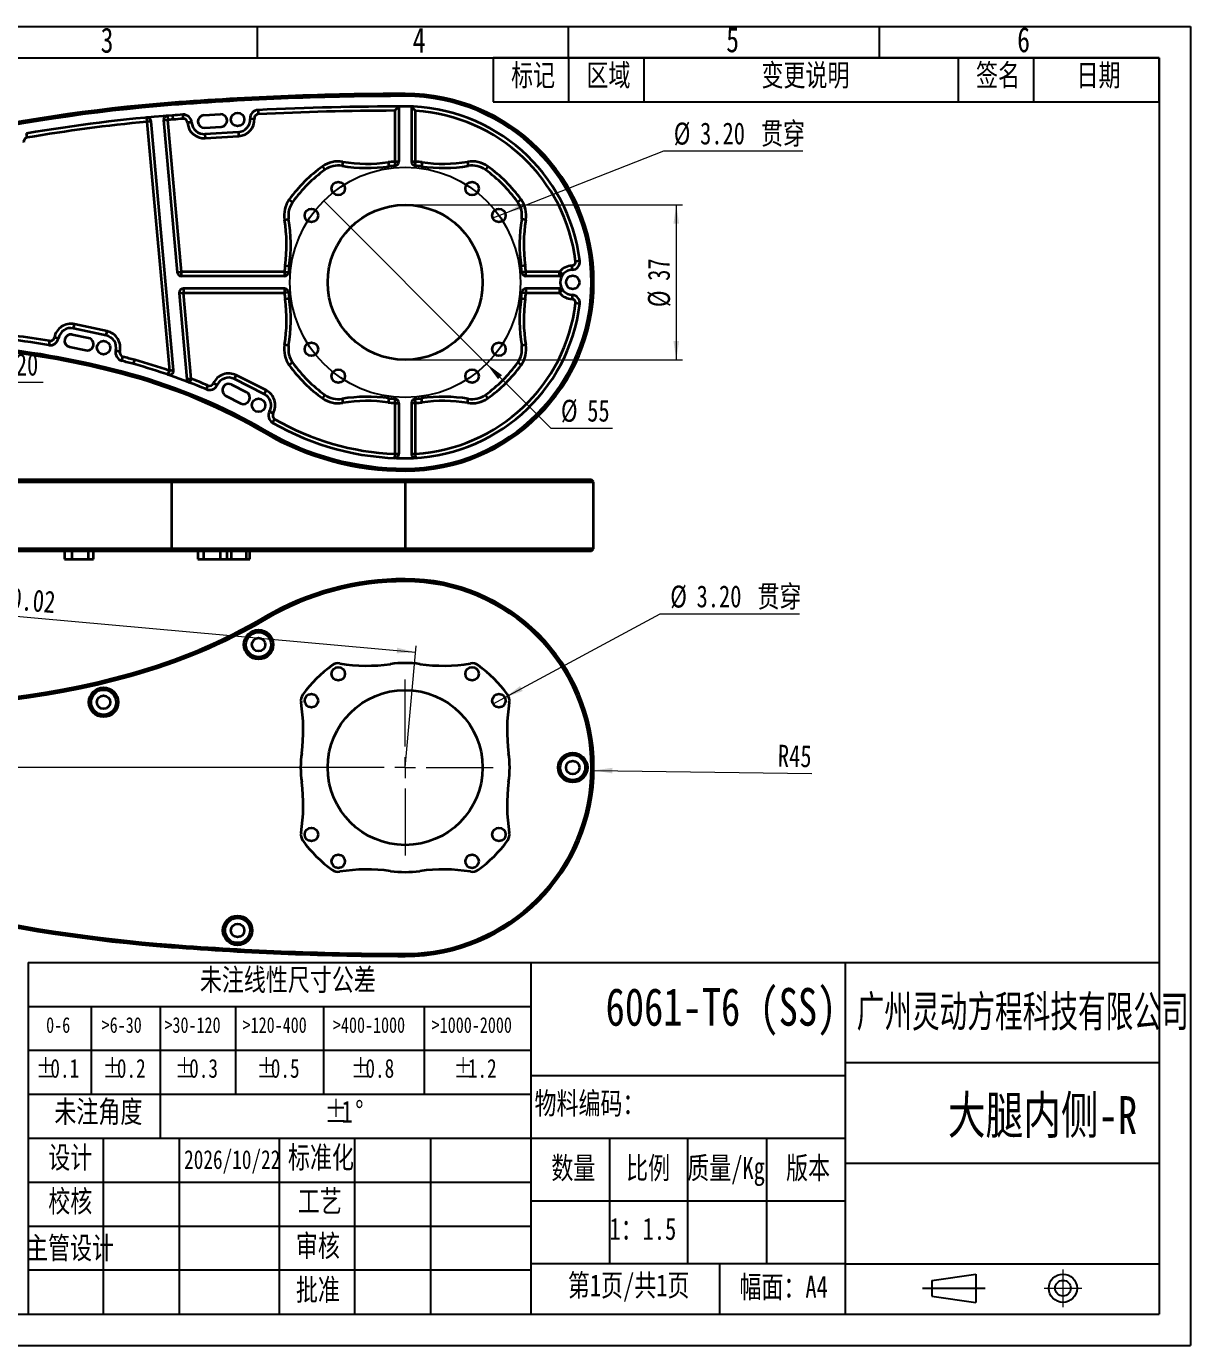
# Model space of a CAD drawing. Header units: millimetres. Extents: x 0 to 297, y 0 to 210.
# Drawn here: x 111.7 to 297, y 0 to 210 of the extents above; entities that cross this region are included whole.
import ezdxf

# ---------------------------------------------------------------- set-up
doc = ezdxf.new("R2010")
doc.units = ezdxf.units.MM
doc.linetypes.add('SLD-中心线', pattern=[34.29, 30.48, -1.27, 1.27, -1.27])
doc.linetypes.add('SLD-实线', pattern=[0])
for name, color, linetype in [('中心线层', 1, 'SLD-中心线'), ('尺寸线层', 83, 'SLD-实线'), ('文本', 7, 'SLD-实线')]:
    doc.layers.add(name, color=color, linetype=linetype)
doc.layers.add('粗实线层', color=7, linetype='SLD-实线', lineweight=35)
doc.styles.add('SLDTEXTSTYLE0', font='长仿宋体', dxfattribs={"bigfont": 'bigfont'})
doc.styles.add('SLDTEXTSTYLE1', font='长仿宋体')
doc.styles.add('SLDTEXTSTYLE2', font='长仿宋体')
doc.styles.add('SLDTEXTSTYLE3', font='长仿宋体', dxfattribs={"width": 0.880888, "bigfont": 'bigfont'})
doc.dimstyles.new('SLDDIMSTYLE0', dxfattribs={"dimtxt": 3.5, "dimasz": 3, "dimexe": 0, "dimexo": 0.0625, "dimgap": 0.875, "dimtad": 2, "dimlfac": 1.5, "dimrnd": 1e-09, "dimzin": 12, "dimdsep": 46, "dimtxsty": 'SLDTEXTSTYLE2', "dimsah": 1, "dimcen": 0.09, "dimadec": 0, "dimazin": 3, "dimtfac": 1, "dimtmove": 0, "dimatfit": 0, "dimfxl": 0, "dimfrac": 2, "dimtolj": 1, "dimtzin": 12, "dimarcsym": 0})
doc.dimstyles.new('SLDDIMSTYLE1', dxfattribs={"dimtxt": 3.5, "dimasz": 3, "dimexe": 0, "dimexo": 0.0625, "dimgap": 0.875, "dimtad": 2, "dimlfac": 1.5, "dimrnd": 1e-09, "dimzin": 12, "dimdsep": 46, "dimtxsty": 'SLDTEXTSTYLE2', "dimsah": 1, "dimcen": 0.09, "dimadec": 0, "dimazin": 3, "dimtol": 1, "dimtp": 0.02, "dimtm": 0.02, "dimtfac": 1, "dimtofl": 0, "dimtmove": 0, "dimatfit": 3, "dimfxl": 0, "dimfrac": 2, "dimtolj": 1, "dimarcsym": 0})
doc.dimstyles.new('SLDDIMSTYLE10', dxfattribs={"dimtxt": 3.5, "dimasz": 3, "dimexe": 0, "dimexo": 0.0625, "dimgap": 0.875, "dimtad": 2, "dimlfac": 1.5, "dimrnd": 1e-09, "dimzin": 12, "dimdsep": 46, "dimtxsty": 'SLDTEXTSTYLE2', "dimsah": 1, "dimcen": 0.09, "dimadec": 0, "dimazin": 3, "dimtfac": 1, "dimtofl": 0, "dimtmove": 0, "dimatfit": 3, "dimfxl": 0, "dimfrac": 2, "dimtolj": 1, "dimtzin": 12, "dimarcsym": 0})
doc.dimstyles.new('SLDDIMSTYLE3', dxfattribs={"dimtxt": 3.5, "dimasz": 3, "dimexe": 0, "dimexo": 0.0625, "dimgap": 0.875, "dimtad": 0, "dimtih": 1, "dimtoh": 1, "dimlfac": 1.5, "dimrnd": 1e-09, "dimzin": 4, "dimdsep": 46, "dimtxsty": 'SLDTEXTSTYLE2', "dimblk1": 'NONE', "dimsah": 1, "dimcen": 0, "dimadec": 0, "dimazin": 1, "dimtfac": 1, "dimtmove": 0, "dimatfit": 3, "dimldrblk": 'NONE', "dimfxl": 0, "dimfrac": 2, "dimtolj": 1, "dimtzin": 12, "dimarcsym": 0})
doc.dimstyles.new('SLDDIMSTYLE4', dxfattribs={"dimtxt": 3.5, "dimasz": 3, "dimexe": 0, "dimexo": 0.0625, "dimgap": 0.875, "dimtad": 2, "dimlfac": 1.5, "dimrnd": 1e-09, "dimzin": 12, "dimdsep": 46, "dimtxsty": 'SLDTEXTSTYLE2', "dimsah": 1, "dimcen": 0, "dimadec": 0, "dimazin": 3, "dimtfac": 1, "dimtofl": 0, "dimtmove": 0, "dimatfit": 3, "dimfxl": 0, "dimfrac": 2, "dimtolj": 1, "dimtzin": 12, "dimarcsym": 0})
doc.dimstyles.new('SLDDIMSTYLE6', dxfattribs={"dimtxt": 3.5, "dimasz": 3, "dimexe": 0, "dimexo": 0.0625, "dimgap": 0.875, "dimtad": 2, "dimlfac": 1.5, "dimrnd": 1e-09, "dimzin": 12, "dimdsep": 46, "dimtxsty": 'SLDTEXTSTYLE2', "dimblk1": 'NONE', "dimsah": 1, "dimcen": 0, "dimadec": 0, "dimazin": 3, "dimtfac": 1, "dimtmove": 0, "dimatfit": 3, "dimldrblk": 'NONE', "dimfxl": 0, "dimfrac": 2, "dimtolj": 1, "dimtzin": 12, "dimarcsym": 0})
doc.dimstyles.new('SLDDIMSTYLE9', dxfattribs={"dimtxt": 3.5, "dimasz": 3, "dimexe": 0, "dimexo": 0.0625, "dimgap": 0.875, "dimtad": 0, "dimtih": 1, "dimtoh": 1, "dimlfac": 1.5, "dimrnd": 1e-09, "dimzin": 4, "dimdsep": 46, "dimtxsty": 'SLDTEXTSTYLE2', "dimblk1": 'NONE', "dimsah": 1, "dimcen": 0, "dimadec": 0, "dimazin": 1, "dimtfac": 1, "dimtmove": 0, "dimatfit": 3, "dimldrblk": 'NONE', "dimfxl": 0, "dimfrac": 2, "dimtolj": 1, "dimtzin": 12, "dimarcsym": 0})

# ---------------------------------------------------------------- blocks, each defined once
blk = doc.blocks.new('SW_TABLEANNOTATION_0')
at = {"color": 0}
for p, q in [((0, 0), (0, -7)), ((0, 0), (12, 0)), ((0, 0), (0, -7)), ((106, 0), (0, 0)), ((12, 0), (12, -7)), ((12, 0), (24, 0)), ((24, 0), (24, -7)), ((24, 0), (74, 0)), ((74, 0), (74, -7)), ((74, 0), (86, 0)), ((86, 0), (86, -7)), ((86, 0), (106, 0)), ((106, 0), (106, -7)), ((106, -7), (106, 0)), ((0, -7), (12, -7)), ((0, -7), (106, -7)), ((12, -7), (24, -7)), ((24, -7), (74, -7)), ((74, -7), (86, -7)), ((86, -7), (106, -7))]:
    blk.add_line(p, q, dxfattribs=at)
at = {"color": 0, "char_height": 3.5, "attachment_point": 1, "style": 'SLDTEXTSTYLE0'}
for s, insert in [('标记', (2.85, -1.01)), ('区域', (14.85, -1.01)), ('变更说明', (42.7, -1.01)), ('签名', (76.85, -1.01)), ('日期', (92.85, -1.01))]:
    blk.add_mtext(s, dxfattribs=dict(at, insert=insert))
blk = doc.blocks.new('SW_TABLEANNOTATION_1')
at = {"color": 0}
for p, q in [((0, 0), (0, -7)), ((0, 0), (5, 0)), ((5, 0), (10, 0)), ((10, 0), (21, 0)), ((21, 0), (33, 0)), ((33, 0), (47, 0)), ((47, 0), (63, 0)), ((63, 0), (80, 0)), ((80, 0), (80, -7)), ((0, -7), (0, -14)), ((0, -7), (5, -7)), ((5, -7), (10, -7)), ((10, -7), (10, -14)), ((10, -7), (21, -7)), ((21, -7), (21, -14)), ((21, -7), (33, -7)), ((33, -7), (33, -14)), ((33, -7), (47, -7)), ((47, -7), (47, -14)), ((47, -7), (63, -7)), ((63, -7), (63, -14)), ((63, -7), (80, -7)), ((80, -7), (80, -14)), ((0, -14), (0, -21)), ((0, -14), (5, -14)), ((5, -14), (10, -14)), ((10, -14), (10, -21)), ((10, -14), (21, -14)), ((21, -14), (21, -21)), ((21, -14), (33, -14)), ((33, -14), (33, -21)), ((33, -14), (47, -14)), ((47, -14), (47, -21)), ((47, -14), (63, -14)), ((63, -14), (63, -21)), ((63, -14), (80, -14)), ((80, -14), (80, -21)), ((0, -21), (0, -28)), ((0, -21), (5, -21)), ((5, -21), (10, -21)), ((10, -21), (21, -21)), ((21, -21), (21, -28)), ((21, -21), (21, -28)), ((21, -21), (33, -21)), ((33, -21), (47, -21)), ((47, -21), (63, -21)), ((63, -21), (80, -21)), ((80, -21), (80, -28)), ((0, -28), (5, -28)), ((5, -28), (10, -28)), ((10, -28), (21, -28)), ((21, -28), (33, -28)), ((33, -28), (47, -28)), ((47, -28), (63, -28)), ((63, -28), (80, -28))]:
    blk.add_line(p, q, dxfattribs=at)
at = {"color": 0, "attachment_point": 1}
for s, insert, char_height, style in [('未注线性尺寸公差', (27.32, -1.01), 3.5, 'SLDTEXTSTYLE0'), ('0-6', (2.85, -8.72), 2.5, 'SLDTEXTSTYLE2'), ('>6-30', (11.69, -8.72), 2.5, 'SLDTEXTSTYLE2'), ('>30-120', (21.68, -8.72), 2.5, 'SLDTEXTSTYLE2'), ('>120-400', (34.12, -8.72), 2.5, 'SLDTEXTSTYLE2'), ('>400-1000', (48.5, -8.72), 2.5, 'SLDTEXTSTYLE2'), ('>1000-2000', (64.22, -8.72), 2.5, 'SLDTEXTSTYLE2'), ('%%p', (1.25, -15.37), 3, 'SLDTEXTSTYLE2'), ('0.1', (3.52, -15.37), 3, 'SLDTEXTSTYLE2'), ('%%p', (11.84, -15.37), 3, 'SLDTEXTSTYLE2'), ('0.2', (14.1, -15.37), 3, 'SLDTEXTSTYLE2'), ('%%p', (23.34, -15.37), 3, 'SLDTEXTSTYLE2'), ('0.3', (25.61, -15.37), 3, 'SLDTEXTSTYLE2'), ('%%p', (36.34, -15.37), 3, 'SLDTEXTSTYLE2'), ('0.5', (38.6, -15.37), 3, 'SLDTEXTSTYLE2'), ('%%p', (51.4, -15.37), 3, 'SLDTEXTSTYLE2'), ('0.8', (53.66, -15.37), 3, 'SLDTEXTSTYLE2'), ('%%p', (67.69, -15.37), 3, 'SLDTEXTSTYLE2'), ('1.2', (69.96, -15.37), 3, 'SLDTEXTSTYLE2'), ('未注角度', (4.16, -22.01), 3.5, 'SLDTEXTSTYLE0'), ('%%p', (47.19, -22.01), 3.5, 'SLDTEXTSTYLE2'), ('1', (49.84, -22.01), 3.5, 'SLDTEXTSTYLE2'), ('%%d', (52.04, -22.01), 3.5, 'SLDTEXTSTYLE2')]:
    blk.add_mtext(s, dxfattribs=dict(at, insert=insert, char_height=char_height, style=style))
blk = doc.blocks.new('_D_3')
at = {"layer": '尺寸线层', "linetype": 'SLD-实线', "lineweight": 18}
for p, q in [((39.2, 104.02), (40.95, 123.38)), ((40.86, 122.38), (173.65, 110.38)), ((171.99, 92.02), (173.74, 111.38))]:
    blk.add_line(p, q, dxfattribs=at)
for points in [[(40.86, 122.38), (43.81, 121.66), (43.89, 122.56)], [(173.65, 110.38), (170.7, 111.1), (170.62, 110.2)]]:
    blk.add_solid(points, dxfattribs=at)
at = {"layer": '尺寸线层', "linetype": 'SLD-实线', "lineweight": 18, "char_height": 3.5, "attachment_point": 1, "rotation": 354.8364, "style": 'SLDTEXTSTYLE2'}
for s, insert in [('200', (98.28, 121.72)), (' ±0.02', (104.01, 121.2))]:
    blk.add_mtext(s, dxfattribs=dict(at, insert=insert))
blk = doc.blocks.new('_D_5')
at = {"layer": '尺寸线层', "linetype": 'SLD-实线', "lineweight": 18}
for p, q in [((187.86, 103.17), (212.6, 116.51)), ((212.6, 116.51), (234.74, 116.51)), ((185.98, 102.16), (187.86, 103.17))]:
    blk.add_line(p, q, dxfattribs=at)
blk.add_solid([(187.86, 103.17), (190.71, 104.2), (190.28, 104.99)], dxfattribs=at)
at = {"layer": '尺寸线层', "linetype": 'SLD-实线', "lineweight": 18, "char_height": 3.5, "attachment_point": 1}
for s, insert, style in [('%%c', (214.18, 120.99), 'SLDTEXTSTYLE2'), ('3.20', (218.37, 121.02), 'SLDTEXTSTYLE2'), (' 贯穿', (226.28, 121.02), 'SLDTEXTSTYLE0')]:
    blk.add_mtext(s, dxfattribs=dict(at, insert=insert, style=style))
blk = doc.blocks.new('_None')
blk = doc.blocks.new('_D_6')
at = {"layer": '尺寸线层', "linetype": 'SLD-实线', "lineweight": 18}
for p, q in [((69.25, 104.02), (69.25, 110.02)), ((39.2, 104.02), (70.25, 104.02)), ((69.25, 104.02), (69.25, 92.02)), ((157.99, 92.02), (68.25, 92.02)), ((69.25, 92.02), (69.25, 86.02))]:
    blk.add_line(p, q, dxfattribs=at)
for points in [[(69.25, 104.02), (69.7, 107.02), (68.8, 107.02)], [(69.25, 92.02), (68.8, 89.02), (69.7, 89.02)]]:
    blk.add_solid(points, dxfattribs=at)
at = {"layer": '尺寸线层', "linetype": 'SLD-实线', "lineweight": 18, "insert": (64.74, 95.98), "char_height": 3.5, "attachment_point": 1, "rotation": 90, "style": 'SLDTEXTSTYLE2'}
blk.add_mtext('18', dxfattribs=at)
blk = doc.blocks.new('_D_7')
at = {"layer": '尺寸线层', "linetype": 'SLD-实线', "lineweight": 18}
blk.add_line((201.99, 91.57), (236.71, 91.06), dxfattribs=at)
blk.add_solid([(201.99, 91.57), (204.98, 91.08), (204.99, 91.98)], dxfattribs=at)
at = {"layer": '尺寸线层', "linetype": 'SLD-实线', "lineweight": 18, "insert": (231.34, 95.65), "char_height": 3.5, "attachment_point": 1, "rotation": 359.151, "style": 'SLDTEXTSTYLE2'}
blk.add_mtext('R45', dxfattribs=at)
blk = doc.blocks.new('SW_CENTERMARKSYMBOL_0')
at = {"layer": '中心线层', "color": 0, "linetype": 'SLD-中心线', "lineweight": 18}
for p, q in [((0, 3.33), (0, 14)), ((-3.33, 0), (-14, 0)), ((0, 0), (-1.67, 0)), ((0, 0), (0, 1.67)), ((0, 0), (0, -1.67)), ((0, 0), (1.67, 0)), ((3.33, 0), (14, 0)), ((0, -3.33), (0, -14))]:
    blk.add_line(p, q, dxfattribs=at)
blk = doc.blocks.new('_D_9')
at = {"layer": '尺寸线层', "linetype": 'SLD-实线', "lineweight": 18}
for p, q in [((159.03, 182.22), (184.95, 156.29)), ((184.95, 156.29), (195.2, 146.05)), ((195.2, 146.05), (205, 146.05))]:
    blk.add_line(p, q, dxfattribs=at)
blk.add_solid([(184.95, 156.29), (186.76, 153.85), (187.39, 154.49)], dxfattribs=at)
at = {"layer": '尺寸线层', "linetype": 'SLD-实线', "lineweight": 18, "char_height": 3.5, "attachment_point": 1, "style": 'SLDTEXTSTYLE2'}
for s, insert in [('%%c', (196.78, 150.56)), ('55', (200.97, 150.59))]:
    blk.add_mtext(s, dxfattribs=dict(at, insert=insert))
blk = doc.blocks.new('_D_12')
at = {"layer": '尺寸线层', "linetype": 'SLD-实线', "lineweight": 18}
for p, q in [((96.23, 163.44), (97.09, 161.49)), ((97.09, 161.49), (100.67, 153.38)), ((100.67, 153.38), (114.35, 153.38))]:
    blk.add_line(p, q, dxfattribs=at)
blk.add_solid([(97.09, 161.49), (97.89, 158.56), (98.71, 158.93)], dxfattribs=at)
at = {"layer": '尺寸线层', "linetype": 'SLD-实线', "lineweight": 18, "char_height": 3.5, "attachment_point": 1, "style": 'SLDTEXTSTYLE2'}
for s, insert in [('%%c', (102.26, 157.89)), ('3.20', (106.45, 157.92))]:
    blk.add_mtext(s, dxfattribs=dict(at, insert=insert))
blk = doc.blocks.new('_D_13')
at = {"layer": '尺寸线层', "linetype": 'SLD-实线', "lineweight": 18}
for p, q in [((171.99, 181.59), (216.14, 181.59)), ((215.14, 181.59), (215.14, 156.92)), ((171.99, 156.92), (216.14, 156.92))]:
    blk.add_line(p, q, dxfattribs=at)
for points in [[(215.14, 181.59), (214.69, 178.59), (215.59, 178.59)], [(215.14, 156.92), (215.59, 159.92), (214.69, 159.92)]]:
    blk.add_solid(points, dxfattribs=at)
at = {"layer": '尺寸线层', "linetype": 'SLD-实线', "lineweight": 18, "char_height": 3.5, "attachment_point": 1, "rotation": 90, "style": 'SLDTEXTSTYLE2'}
for s, insert in [('37', (210.61, 169.5)), ('%%c', (210.63, 165.31))]:
    blk.add_mtext(s, dxfattribs=dict(at, insert=insert))
blk = doc.blocks.new('_D_14')
at = {"layer": '尺寸线层', "linetype": 'SLD-实线', "lineweight": 18}
for p, q in [((187.91, 180.29), (213.16, 190.2)), ((213.16, 190.2), (235.3, 190.2)), ((185.92, 179.51), (187.91, 180.29))]:
    blk.add_line(p, q, dxfattribs=at)
blk.add_solid([(187.91, 180.29), (190.87, 180.97), (190.54, 181.81)], dxfattribs=at)
at = {"layer": '尺寸线层', "linetype": 'SLD-实线', "lineweight": 18, "char_height": 3.5, "attachment_point": 1}
for s, insert, style in [('%%c', (214.74, 194.69), 'SLDTEXTSTYLE2'), ('3.20', (218.93, 194.71), 'SLDTEXTSTYLE2'), (' 贯穿', (226.84, 194.71), 'SLDTEXTSTYLE0')]:
    blk.add_mtext(s, dxfattribs=dict(at, insert=insert, style=style))

msp = doc.modelspace()

# ---------------------------------------------------------------- linework, layer by layer
for p, q in [((0, 210), (297, 210)), ((148.5, 205), (148.5, 210)), ((198, 205), (198, 210)), ((247.5, 205), (247.5, 210)), ((297, 210), (297, 0)), ((25, 205), (292, 205)), ((292, 205), (292, 5)), ((112, 61), (292, 61)), ((112, 61), (112, 5)), ((192, 61), (192, 5)), ((242, 61), (242, 5)), ((292, 45), (242, 45)), ((192, 43), (242, 43)), ((112, 33), (192, 33)), ((124, 5), (124, 33)), ((136, 33), (136, 5)), ((152, 5), (152, 33)), ((164, 5), (164, 33)), ((176, 33), (176, 5)), ((192, 33), (242, 33)), ((204.5, 33), (204.5, 13)), ((217, 13), (217, 33)), ((229.5, 33), (229.5, 13)), ((292, 29), (242, 29)), ((112, 26), (192, 26)), ((242, 23), (192, 23)), ((112, 19), (192, 19)), ((242, 13), (192, 13)), ((222, 13), (222, 5)), ((242, 13), (292, 13)), ((192, 12), (112, 12)), ((255.8263, 10.3843), (262.8263, 11.3843)), ((262.8263, 11.3843), (262.8263, 6.8843)), ((254.3263, 9.1343), (264.3263, 9.1343)), ((255.8263, 10.3843), (255.8263, 7.8843)), ((255.8263, 7.8843), (262.8263, 6.8843)), ((25, 5), (292, 5)), ((0, 0), (297, 0))]:
    msp.add_line(p, q)
for centre, radius in [((171.9907, 169.255), 18.3333), ((276.6808, 9.1343), 2.25), ((276.6808, 9.1343), 1.25)]:
    msp.add_circle(centre, radius)
at = {"layer": '中心线层', "linetype": 'SLD-中心线', "lineweight": 18}
for p, q in [((276.6808, 12.1343), (276.6808, 6.1343)), ((273.6808, 9.1343), (279.6808, 9.1343))]:
    msp.add_line(p, q, dxfattribs=at)
at = {"layer": '粗实线层', "linetype": 'SLD-实线', "lineweight": 35}
for p, q in [((134.8258, 197.4936), (134.8002, 197.8259)), ((171.9907, 198.9217), (171.9907, 199.255)), ((130.831, 195.4805), (130.8931, 194.8168)), ((134.1607, 195.7695), (134.2139, 195.105)), ((134.9537, 195.8318), (135.0048, 195.1671)), ((136.5822, 195.9544), (136.6311, 195.2895)), ((139.9397, 195.8555), (142.6014, 196.018)), ((147.3212, 195.2891), (147.9869, 195.3246)), ((148.5836, 196.6871), (148.6159, 196.0212)), ((170.324, 196.5855), (170.324, 188.4829)), ((170.9907, 197.254), (170.9907, 188.4829)), ((172.9907, 197.2372), (172.9907, 188.4829)), ((173.6574, 188.4829), (173.6574, 196.5375)), ((131.557, 194.8765), (130.8931, 194.8168)), ((130.8931, 194.8168), (134.4581, 155.1914)), ((135.1221, 155.2511), (131.557, 194.8765)), ((133.5499, 195.0453), (134.2139, 195.105)), ((133.5499, 195.0453), (135.7257, 170.862)), ((136.3896, 170.9217), (134.2139, 195.105)), ((138.0053, 194.7203), (137.3402, 194.6746)), ((140.0615, 193.8593), (142.7233, 194.0218)), ((111.8179, 192.2958), (111.7053, 192.9529)), ((145.4459, 193.1861), (140.1225, 192.8611)), ((140.1225, 192.8611), (140.1631, 192.1957)), ((140.1631, 192.1957), (145.4865, 192.5207)), ((145.4459, 193.1861), (145.4865, 192.5207)), ((158.8281, 187.7083), (159.2152, 187.1656)), ((162.0516, 188.4558), (161.9428, 187.798)), ((169.3061, 188.3674), (169.3988, 187.7072)), ((170.324, 188.4829), (170.9907, 188.4829)), ((170.324, 188.4829), (170.3816, 187.8188)), ((172.9907, 188.4829), (173.6574, 188.4829)), ((173.5998, 187.8188), (173.6574, 188.4829)), ((174.6753, 188.3674), (174.5826, 187.7072)), ((181.9298, 188.4558), (182.0386, 187.798)), ((185.1533, 187.7083), (184.7662, 187.1656)), ((153.5374, 182.4176), (154.0802, 182.0305)), ((190.444, 182.4176), (189.9012, 182.0305)), ((152.79, 179.1942), (153.4477, 179.303)), ((191.1914, 179.1942), (190.5337, 179.303)), ((199.7826, 172.6624), (199.1209, 172.5813)), ((135.7257, 170.862), (136.3896, 170.9217)), ((136.3896, 170.255), (136.3896, 170.9217)), ((152.7628, 170.9217), (136.3896, 170.9217)), ((152.7628, 170.255), (136.3896, 170.255)), ((152.7628, 170.9217), (153.427, 170.8641)), ((152.7628, 170.9217), (152.7628, 170.255)), ((152.8783, 171.9397), (153.5385, 171.8469)), ((191.1031, 171.9397), (190.4429, 171.8469)), ((191.2186, 170.9217), (190.5544, 170.8641)), ((196.5757, 170.9217), (191.2186, 170.9217)), ((191.2186, 170.255), (191.2186, 170.9217)), ((196.5757, 170.255), (191.2186, 170.255)), ((196.5757, 170.255), (196.5757, 170.9217)), ((197.0961, 170.505), (196.5757, 170.9217)), ((198.5824, 171.2536), (198.5574, 171.9198)), ((152.7628, 168.255), (136.6895, 168.255)), ((136.6895, 168.255), (136.6895, 167.5884)), ((152.7628, 168.255), (152.7628, 167.5884)), ((196.5757, 168.255), (191.2186, 168.255)), ((191.2186, 168.255), (191.2186, 167.5884)), ((196.5757, 168.255), (196.5757, 167.5884)), ((197.0961, 168.005), (196.5757, 167.5884)), ((136.0256, 167.5286), (136.6895, 167.5884)), ((136.0256, 167.5286), (137.2551, 153.8618)), ((136.6895, 167.5884), (152.7628, 167.5884)), ((137.9191, 153.9215), (136.6895, 167.5884)), ((153.427, 167.6459), (152.7628, 167.5884)), ((153.5385, 166.6632), (152.8783, 166.5704)), ((191.1031, 166.5704), (190.4429, 166.6632)), ((190.5544, 167.6459), (191.2186, 167.5884)), ((191.2186, 167.5884), (196.5757, 167.5884)), ((198.5824, 167.2565), (198.5574, 166.5903)), ((199.7826, 165.8477), (199.1209, 165.9288)), ((119.1975, 161.9346), (119.3378, 162.5864)), ((124.4115, 160.8125), (119.1975, 161.9346)), ((124.5517, 161.4643), (119.3378, 162.5864)), ((115.3699, 159.9233), (115.2583, 159.2661)), ((116.1557, 160.4709), (116.811, 160.348)), ((118.9871, 160.957), (121.5941, 160.396)), ((124.4115, 160.8125), (124.5517, 161.4643)), ((118.5663, 159.0018), (121.1733, 158.4407)), ((125.934, 158.3847), (126.5818, 158.2271)), ((153.4477, 159.2071), (152.79, 159.3159)), ((191.1914, 159.3159), (190.5337, 159.2071)), ((126.9043, 156.7598), (127.0728, 157.4048)), ((128.7732, 156.2572), (128.9509, 156.8998)), ((154.0802, 156.4796), (153.5374, 156.0924)), ((190.444, 156.0924), (189.9012, 156.4796)), ((128.329, 154.6509), (128.2401, 154.3296)), ((134.2409, 154.5611), (134.4581, 155.1914)), ((135.1221, 155.2511), (134.4581, 155.1914)), ((137.9191, 153.9215), (137.2551, 153.8618)), ((137.9191, 153.9215), (137.6771, 153.3003)), ((145.0935, 154.4683), (144.7936, 153.8728)), ((149.557, 151.4739), (144.7936, 153.8728)), ((149.8569, 152.0693), (145.0935, 154.4683)), ((140.5679, 152.8425), (140.3069, 152.229)), ((141.4672, 153.1919), (142.0739, 152.9156)), ((144.3438, 152.9797), (146.7255, 151.7802)), ((149.8569, 152.0693), (149.557, 151.4739)), ((159.2152, 151.3445), (158.8281, 150.8018)), ((185.1533, 150.8018), (184.7662, 151.3445)), ((143.4442, 151.1935), (145.8259, 149.994)), ((161.9428, 150.7121), (162.0516, 150.0543)), ((169.3988, 150.8029), (169.3061, 150.1427)), ((170.3816, 150.6913), (170.324, 150.0271)), ((170.324, 150.0271), (170.9907, 150.0271)), ((170.324, 150.0271), (170.324, 141.9551)), ((170.9907, 150.0271), (170.9907, 141.9551)), ((172.9907, 150.0271), (172.9907, 141.9726)), ((173.6574, 150.0271), (172.9907, 150.0271)), ((173.6574, 150.0271), (173.5998, 150.6913)), ((173.6574, 141.9726), (173.6574, 150.0271)), ((174.6753, 150.1427), (174.5826, 150.8029)), ((181.9298, 150.0543), (182.0386, 150.7121)), ((150.9902, 148.3958), (150.407, 148.7188)), ((149.8565, 145.5742), (149.6885, 145.2863)), ((170.324, 141.9551), (170.2973, 141.289)), ((170.324, 141.9551), (170.9907, 141.9551)), ((172.9907, 141.9726), (173.6574, 141.9726)), ((173.698, 141.3071), (173.6574, 141.9726)), ((171.9907, 139.5884), (171.9907, 139.255)), ((60.9458, 137.505), (134.8002, 137.505)), ((134.8258, 137.8383), (61.0681, 137.8383)), ((134.8258, 137.8383), (134.8002, 137.505)), ((134.8002, 137.505), (171.9907, 137.505)), ((134.8002, 137.505), (134.8002, 126.8383)), ((171.9907, 137.8383), (134.8258, 137.8383)), ((171.9907, 137.8383), (171.9907, 137.505)), ((201.6574, 137.8383), (171.9907, 137.8383)), ((171.9907, 137.505), (171.9907, 126.8383)), ((171.9907, 137.505), (201.9907, 137.505)), ((201.9907, 137.505), (201.6574, 137.8383)), ((201.9907, 126.8383), (201.9907, 137.505)), ((134.8002, 126.8383), (60.9458, 126.8383)), ((61.0681, 126.505), (134.8258, 126.505)), ((117.7767, 126.505), (117.7767, 125.1717)), ((118.9871, 125.1717), (118.9871, 126.505)), ((121.5941, 125.1717), (121.5941, 126.505)), ((122.3837, 125.1717), (122.3837, 126.505)), ((171.9907, 126.8383), (134.8002, 126.8383)), ((134.8258, 126.505), (134.8002, 126.8383)), ((134.8258, 126.505), (171.9907, 126.505)), ((139.0006, 126.505), (139.0006, 125.1717)), ((139.9397, 125.1717), (139.9397, 126.505)), ((142.6014, 125.1717), (142.6014, 126.505)), ((143.6623, 125.1717), (143.6623, 126.505)), ((144.3438, 125.1717), (144.3438, 126.505)), ((146.7255, 125.1717), (146.7255, 126.505)), ((147.2757, 125.1717), (147.2757, 126.505)), ((171.9907, 126.505), (171.9907, 126.8383)), ((201.9907, 126.8383), (171.9907, 126.8383)), ((171.9907, 126.505), (201.6574, 126.505)), ((201.6574, 126.505), (201.9907, 126.8383)), ((117.7767, 125.1717), (118.9871, 125.1717)), ((118.9871, 125.1717), (121.5941, 125.1717)), ((121.5941, 125.1717), (122.3837, 125.1717)), ((139.0006, 125.1717), (139.9397, 125.1717)), ((139.9397, 125.1717), (142.6014, 125.1717)), ((142.6014, 125.1717), (143.6623, 125.1717)), ((143.6623, 125.1717), (144.3438, 125.1717)), ((144.3438, 125.1717), (146.7255, 125.1717)), ((146.7255, 125.1717), (147.2757, 125.1717)), ((171.9907, 121.6844), (171.9907, 122.0178)), ((149.8565, 115.6986), (149.6885, 115.9865)), ((128.2401, 106.9432), (128.329, 106.6219)), ((134.8258, 63.7792), (134.8002, 63.4469)), ((171.9907, 62.3511), (171.9907, 62.0178))]:
    msp.add_line(p, q, dxfattribs=at)
for centre, radius in [((145.324, 195.1824), 1.0667), ((161.3445, 184.1805), 1.0667), ((182.6369, 184.1805), 1.0667), ((157.0652, 179.9013), 1.0667), ((171.9907, 169.255), 12.3333), ((186.9161, 179.9013), 1.0667), ((198.6574, 169.255), 1.0667), ((123.9907, 158.8573), 1.0667), ((157.0652, 158.6088), 1.0667), ((186.9161, 158.6088), 1.0667), ((161.3445, 154.3296), 1.0667), ((182.6369, 154.3296), 1.0667), ((148.6574, 149.6876), 1.0667), ((148.6574, 111.5852), 2.3333), ((148.6574, 111.5852), 2), ((148.6574, 111.5852), 1.0667), ((161.3445, 106.9432), 1.0667), ((182.6369, 106.9432), 1.0667), ((123.9907, 102.4155), 2.3333), ((123.9907, 102.4155), 2), ((123.9907, 102.4155), 1.0667), ((157.0652, 102.664), 1.0667), ((171.9907, 92.0178), 12.3333), ((186.9161, 102.664), 1.0667), ((198.6574, 92.0178), 2.3333), ((198.6574, 92.0178), 2), ((198.6574, 92.0178), 1.0667), ((157.0652, 81.3715), 1.0667), ((186.9161, 81.3715), 1.0667), ((161.3445, 77.0923), 1.0667), ((182.6369, 77.0923), 1.0667), ((145.324, 66.0904), 2.3333), ((145.324, 66.0904), 2), ((145.324, 66.0904), 1.0667)]:
    msp.add_circle(centre, radius, dxfattribs=at)
for centre, radius, start, end in [((154.3367, -56.0029), 254.5795, 94.401217, 111.521075), ((154.3367, -56.0029), 254.2462, 94.401217, 111.521075), ((171.9907, -285.3737), 484.6287, 90, 94.401217), ((171.9907, -285.3737), 484.2954, 90, 94.401217), ((171.9907, 169.255), 30, 270, 90), ((171.9907, 169.255), 29.6667, 270, 90), ((154.3367, -56.0029), 252.5795, 94.401217, 99.717115), ((130.8931, 194.8168), 0.6667, 5.140966, 95.339811), ((134.2139, 195.105), 0.6667, 94.581659, 185.140966), ((171.9907, -285.3737), 482.6287, 94.207336, 94.401217), ((136.6797, 194.6292), 1.3287, 3.930113, 94.207336), ((140.0006, 194.8574), 1, 93.493613, 273.493613), ((142.6623, 195.0199), 1, 273.493613, 93.493613), ((145.324, 195.1824), 2.6667, 273.493613, 3.057113), ((148.648, 195.3599), 1.3287, 92.77989, 183.057113), ((148.648, 195.3599), 0.6621, 92.77989, 183.057113), ((171.9907, -285.3737), 482.6287, 90, 92.77989), ((171.9907, -285.3737), 481.962, 90.198134, 92.77989), ((171.9907, 169.255), 28, 6.989696, 90), ((171.9907, 169.255), 27.3333, 6.989696, 86.504186), ((154.3367, -56.0029), 251.9128, 95.339811, 99.717115), ((154.3367, -56.0029), 251.9128, 94.401217, 94.581659), ((171.9907, -285.3737), 481.962, 94.207336, 94.401217), ((136.6797, 194.6292), 0.6621, 3.930113, 94.207336), ((140.0006, 194.8574), 2.6667, 183.930113, 273.493613), ((140.0006, 194.8574), 2, 183.930113, 273.493613), ((145.324, 195.1824), 2, 273.493613, 3.057113), ((111.9289, 191.6474), 0.6579, 99.717115, 190.247214), ((171.9907, 169.255), 22.6667, 125.5, 144.5), ((171.9907, 169.255), 22, 125.5, 144.5), ((161.3445, 184.1805), 4.3333, 80.608964, 125.5), ((161.3445, 184.1805), 3.6667, 80.608964, 125.5), ((165.9677, 212.1341), 24.6667, 260.608964, 277.995764), ((165.9677, 212.1341), 24, 260.608964, 277.995764), ((171.9907, 169.255), 19.3, 94.953992, 97.995764), ((171.9907, 169.255), 18.6333, 94.953992, 97.995764), ((170.324, 188.4829), 0.6667, 274.953992, 0), ((173.6574, 188.4829), 0.6667, 180, 265.046008), ((171.9907, 169.255), 18.6333, 82.004236, 85.046008), ((171.9907, 169.255), 19.3, 82.004236, 85.046008), ((178.0137, 212.1341), 24.6667, 262.004236, 279.391036), ((178.0137, 212.1341), 24, 262.004236, 279.391036), ((182.6369, 184.1805), 4.3333, 54.5, 99.391036), ((182.6369, 184.1805), 3.6667, 54.5, 99.391036), ((171.9907, 169.255), 22, 35.5, 54.5), ((171.9907, 169.255), 22.6667, 35.5, 54.5), ((157.0652, 179.9013), 4.3333, 144.5, 189.391036), ((157.0652, 179.9013), 3.6667, 144.5, 189.391036), ((186.9161, 179.9013), 3.6667, 350.608964, 35.5), ((186.9161, 179.9013), 4.3333, 350.608964, 35.5), ((129.1116, 175.2781), 24, 352.004236, 9.391036), ((129.1116, 175.2781), 24.6667, 352.004236, 9.391036), ((214.8697, 175.2781), 24.6667, 170.608964, 187.995764), ((214.8697, 175.2781), 24, 170.608964, 187.995764), ((198.5352, 172.5095), 0.59, 272.149096, 6.989696), ((198.5352, 172.5095), 1.2567, 272.149096, 6.989696), ((136.3896, 170.9217), 0.6667, 185.140966, 270), ((171.9907, 169.255), 19.3, 172.004236, 175.046008), ((152.7628, 170.9217), 0.6667, 270, 355.046008), ((171.9907, 169.255), 18.6333, 172.004236, 175.046008), ((171.9907, 169.255), 18.6333, 4.953992, 7.995764), ((191.2186, 170.9217), 0.6667, 184.953992, 270), ((171.9907, 169.255), 19.3, 4.953992, 7.995764), ((198.6574, 169.255), 2.6667, 92.149096, 141.317813), ((196.5757, 170.9217), 0.6667, 270, 321.317813), ((198.6574, 169.255), 2, 92.149096, 267.850904), ((136.6895, 167.5884), 0.6667, 90, 185.140966), ((152.7628, 167.5884), 0.6667, 4.953992, 90), ((191.2186, 167.5884), 0.6667, 90, 175.046008), ((196.5757, 167.5884), 0.6667, 38.682187, 90), ((171.9907, 169.255), 19.3, 184.953992, 187.995764), ((129.1116, 163.232), 24, 350.608964, 7.995764), ((171.9907, 169.255), 18.6333, 184.953992, 187.995764), ((129.1116, 163.232), 24.6667, 350.608964, 7.995764), ((171.9907, 169.255), 27.3333, 273.495814, 353.010304), ((214.8697, 163.232), 24.6667, 172.004236, 189.391036), ((171.9907, 169.255), 18.6333, 352.004236, 355.046008), ((214.8697, 163.232), 24, 172.004236, 189.391036), ((171.9907, 169.255), 19.3, 352.004236, 355.046008), ((198.6574, 169.255), 2.6667, 218.682187, 267.850904), ((198.5352, 166.0006), 0.59, 353.010304, 87.850904), ((198.5352, 166.0006), 1.2567, 353.010304, 87.850904), ((171.9907, 169.255), 28, 270, 353.010304), ((118.7767, 159.9794), 2.6667, 77.855009, 169.37923), ((118.7767, 159.9794), 2, 77.855009, 169.37923), ((92.3901, 24.6913), 136.504, 80.355891, 86.833556), ((92.3901, 24.6913), 137.1707, 80.355891, 82.682343), ((115.4844, 160.5968), 1.3497, 260.355891, 349.37923), ((115.4844, 160.5968), 0.6831, 260.355891, 349.37923), ((118.7767, 159.9794), 1, 77.855009, 257.855009), ((121.3837, 159.4183), 1, 257.855009, 77.855009), ((123.9907, 158.8573), 2, 346.330788, 77.855009), ((123.9907, 158.8573), 2.6667, 346.330788, 77.855009), ((92.3901, 24.6913), 134.8373, 74.541792, 92.767615), ((92.3901, 24.6913), 134.504, 74.541792, 92.63945), ((127.2455, 158.0657), 1.3497, 166.330788, 255.354127), ((127.2455, 158.0657), 0.6831, 166.330788, 255.354127), ((157.0652, 158.6088), 4.3333, 170.608964, 215.5), ((157.0652, 158.6088), 3.6667, 170.608964, 215.5), ((186.9161, 158.6088), 3.6667, 324.5, 9.391036), ((186.9161, 158.6088), 4.3333, 324.5, 9.391036), ((92.3901, 24.6913), 136.504, 74.541792, 75.354127), ((92.3901, 24.6913), 137.1707, 74.541792, 75.354127), ((104.1666, 67.2768), 92.3201, 66.954182, 74.541792), ((104.1666, 67.2768), 92.9867, 70.988317, 74.541792), ((171.9907, 169.255), 22.6667, 215.5, 234.5), ((171.9907, 169.255), 22, 215.5, 234.5), ((171.9907, 169.255), 22, 305.5, 324.5), ((171.9907, 169.255), 22.6667, 305.5, 324.5), ((104.1666, 67.2768), 90.3201, 59.734604, 74.541792), ((104.1666, 67.2768), 90.6534, 59.734604, 74.541792), ((134.4581, 155.1914), 0.6667, 250.988317, 5.140966), ((137.9191, 153.9215), 0.6667, 185.140966, 248.716572), ((104.1666, 67.2768), 92.9867, 66.954182, 68.716572), ((143.894, 152.0866), 2.6667, 63.268572, 155.512017), ((143.894, 152.0866), 2, 63.268572, 155.512017), ((140.8384, 153.4784), 1.3577, 246.954182, 335.512017), ((140.8384, 153.4784), 0.691, 246.954182, 335.512017), ((143.894, 152.0866), 1, 63.268572, 243.268572), ((146.2757, 150.8871), 1, 243.268572, 63.268572), ((148.6574, 149.6876), 2, 331.025127, 63.268572), ((148.6574, 149.6876), 2.6667, 331.025127, 63.268572), ((161.3445, 154.3296), 3.6667, 234.5, 279.391036), ((182.6369, 154.3296), 3.6667, 260.608964, 305.5), ((161.3445, 154.3296), 4.3333, 234.5, 279.391036), ((165.9677, 126.376), 24.6667, 82.004236, 99.391036), ((165.9677, 126.376), 24, 82.004236, 99.391036), ((171.9907, 169.255), 19.3, 262.004236, 265.046008), ((171.9907, 169.255), 18.6333, 262.004236, 265.046008), ((170.324, 150.0271), 0.6667, 0, 85.046008), ((173.6574, 150.0271), 0.6667, 94.953992, 180), ((171.9907, 169.255), 18.6333, 274.953992, 277.995764), ((171.9907, 169.255), 19.3, 274.953992, 277.995764), ((178.0137, 126.376), 24.6667, 80.608964, 97.995764), ((178.0137, 126.376), 24, 80.608964, 97.995764), ((182.6369, 154.3296), 4.3333, 260.608964, 305.5), ((151.5948, 148.0611), 1.3577, 151.025127, 237.759201), ((151.5948, 148.0611), 0.691, 151.025127, 236.851704), ((171.9907, 183.5049), 41.5832, 240.028333, 267.702953), ((171.9907, 183.5049), 44.2499, 239.734604, 270), ((171.9907, 183.5049), 43.9165, 239.734604, 270), ((171.9907, 183.5049), 42.2499, 240.007362, 270), ((170.324, 141.9551), 0.6667, 267.702953, 0), ((173.6574, 141.9726), 0.6667, 180, 273.495814), ((171.9907, 77.7679), 44.2499, 90, 120.265396), ((171.9907, 92.0178), 30, 270, 90), ((171.9907, 77.7679), 43.9165, 90, 120.265396), ((171.9907, 92.0178), 29.6667, 270, 90), ((104.1666, 193.996), 90.3201, 285.458208, 300.265396), ((104.1666, 193.996), 90.6534, 285.458208, 300.265396), ((92.3901, 236.5815), 134.8373, 248.136733, 285.458208), ((92.3901, 236.5815), 134.504, 248.136733, 285.458208), ((171.9907, 92.0178), 20, 125.5, 144.5), ((161.3445, 106.9432), 1.6667, 80.608964, 125.5), ((165.9677, 134.8968), 26.6667, 260.608964, 277.995764), ((171.9907, 92.0178), 16.6333, 82.004236, 97.995764), ((178.0137, 134.8968), 26.6667, 262.004236, 279.391036), ((182.6369, 106.9432), 1.6667, 54.5, 99.391036), ((171.9907, 92.0178), 20, 35.5, 54.5), ((157.0652, 102.664), 1.6667, 144.5, 189.391036), ((186.9161, 102.664), 1.6667, 350.608964, 35.5), ((129.1116, 98.0408), 26.6667, 352.004236, 9.391036), ((214.8697, 98.0408), 26.6667, 170.608964, 187.995764), ((171.9907, 92.0178), 16.6333, 172.004236, 187.995764), ((171.9907, 92.0178), 16.6333, 352.004236, 7.995764), ((129.1116, 85.9947), 26.6667, 350.608964, 7.995764), ((214.8697, 85.9947), 26.6667, 172.004236, 189.391036), ((154.3367, 317.2757), 254.5795, 248.478925, 265.598783), ((154.3367, 317.2757), 254.2462, 248.478925, 265.598783), ((157.0652, 81.3715), 1.6667, 170.608964, 215.5), ((171.9907, 92.0178), 20, 215.5, 234.5), ((171.9907, 92.0178), 20, 305.5, 324.5), ((186.9161, 81.3715), 1.6667, 324.5, 9.391036), ((161.3445, 77.0923), 1.6667, 234.5, 279.391036), ((165.9677, 49.1387), 26.6667, 82.004236, 99.391036), ((178.0137, 49.1387), 26.6667, 80.608964, 97.995764), ((182.6369, 77.0923), 1.6667, 260.608964, 305.5), ((171.9907, 92.0178), 16.6333, 262.004236, 277.995764), ((171.9907, 546.6465), 484.6287, 265.598783, 270), ((171.9907, 546.6465), 484.2954, 265.598783, 270)]:
    msp.add_arc(centre, radius, start, end, dxfattribs=at)
for points in [[(170.9907, 197.254), (170.9907, 197.254), (170.9639, 197.2271), (170.8769, 197.1399), (170.8184, 197.0813), (170.6892, 196.9518), (170.6198, 196.8822), (170.4736, 196.7356), (170.3987, 196.6604), (170.324, 196.5855)], [(172.9907, 197.2372), (172.9907, 197.2372), (173.0184, 197.2085), (173.1071, 197.1163), (173.1663, 197.0547), (173.2955, 196.9196), (173.365, 196.8467), (173.5098, 196.6941), (173.5837, 196.6158), (173.6574, 196.5375)], [(150.8705, 146.9127), (150.8705, 146.9127), (150.8794, 146.9276), (150.914, 146.9848), (150.9396, 147.0272), (151.0033, 147.1324), (151.0419, 147.1959), (151.1253, 147.3329), (151.1715, 147.4085), (151.2169, 147.4825)]]:
    msp.add_open_spline(points, degree=3, knots=[0, 0, 0, 0, 0.25, 0.25, 0.5, 0.5, 0.75, 0.75, 1, 1, 1, 1], dxfattribs=at)

# ---------------------------------------------------------------- block references
for name, p in [('SW_TABLEANNOTATION_0', (186, 205)), ('SW_TABLEANNOTATION_1', (112.0008, 61.007))]:
    msp.add_blockref(name, p)
at = {"layer": '中心线层', "linetype": 'SLD-中心线', "lineweight": 18}
msp.add_blockref('SW_CENTERMARKSYMBOL_0', (171.9907, 92.0178), dxfattribs=at)

# ---------------------------------------------------------------- texts
at = {"layer": '文本', "linetype": 'SLD-实线', "lineweight": 18}
for s, insert, char_height, attachment_point, style in [('3', (123.5176, 209.8118), 4, 1, 'SLDTEXTSTYLE1'), ('4', (173.1919, 209.8118), 4, 1, 'SLDTEXTSTYLE1'), ('5', (223.0885, 209.8869), 4, 1, 'SLDTEXTSTYLE1'), ('6', (269.4005, 209.8869), 4, 1, 'SLDTEXTSTYLE1'), ('6061-T6 (SS)', (222.2572, 56.9221), 6, 2, 'SLDTEXTSTYLE2'), ('广州灵动方程科技有限公司', (243.8452, 55.7191), 5, 1, 'SLDTEXTSTYLE3'), ('物料编码：', (192.5793, 40.3195), 3.5, 1, 'SLDTEXTSTYLE0'), ('大腿内侧-R', (273.4214, 39.7104), 6, 2, 'SLDTEXTSTYLE0'), ('设计', (115.195, 31.7209), 3.5, 1, 'SLDTEXTSTYLE0'), ('标准化', (153.3357, 31.7209), 3.5, 1, 'SLDTEXTSTYLE0'), ('2026/10/22', (136.8093, 31.1194), 3, 1, 'SLDTEXTSTYLE2'), ('数量', (195.2585, 30.0414), 3.5, 1, 'SLDTEXTSTYLE0'), ('比例', (207.1525, 30.0414), 3.5, 1, 'SLDTEXTSTYLE0'), ('质量/Kg', (216.882, 30.0414), 3.5, 1, 'SLDTEXTSTYLE0'), ('版本', (232.6177, 30.0414), 3.5, 1, 'SLDTEXTSTYLE0'), ('校核', (115.195, 24.7386), 3.5, 1, 'SLDTEXTSTYLE0'), ('工艺', (154.9107, 24.7386), 3.5, 1, 'SLDTEXTSTYLE0'), ('1：1.5', (204.5, 20.3402), 3.5, 1, 'SLDTEXTSTYLE0'), ('主管设计', (111.6497, 17.3105), 3.5, 1, 'SLDTEXTSTYLE0'), ('审核', (154.6003, 17.6531), 3.5, 1, 'SLDTEXTSTYLE0'), ('批准', (154.6003, 10.6499), 3.5, 1, 'SLDTEXTSTYLE0'), ('第1页/共1页', (197.8882, 11.3599), 3.5, 1, 'SLDTEXTSTYLE0'), ('幅面：A4', (225.1925, 11.1165), 3.5, 1, 'SLDTEXTSTYLE0')]:
    msp.add_mtext(s, dxfattribs=dict(at, insert=insert, char_height=char_height, attachment_point=attachment_point, style=style))

# ---------------------------------------------------------------- dimensions: what is measured, and where the dimension line sits
at = {"layer": '尺寸线层', "linetype": 'SLD-实线', "lineweight": 18}
for p1, p2, picture, middle in [((185.9232, 179.5115), (187.9091, 180.291), '_D_14', (225.0237, 192.391)), ((185.9772, 102.1578), (187.8551, 103.1702), '_D_5', (224.4635, 118.6986))]:
    dim = msp.add_diameter_dim_2p(p1=p1, p2=p2, text='<> 贯穿', dimstyle='SLDDIMSTYLE3', dxfattribs=at)
    dim.commit()
    dim.dimension.update_dxf_attribs({"geometry": picture, "text_midpoint": middle, "dimtype": 163})
for p1, p2, dimstyle, picture, middle in [((159.0271, 182.2187), (184.9543, 156.2914), 'SLDDIMSTYLE6', '_D_9', (200.89, 148.2667)), ((96.226, 163.4381), (97.0887, 161.487), 'SLDDIMSTYLE9', '_D_12', (108.3072, 155.5967))]:
    dim = msp.add_diameter_dim_2p(p1=p1, p2=p2, dimstyle=dimstyle, dxfattribs=at)
    dim.commit()
    dim.dimension.update_dxf_attribs({"geometry": picture, "text_midpoint": middle, "dimtype": 163})
dim = msp.add_linear_dim(base=(215.1446, 156.9217), p1=(171.9907, 181.5884), p2=(171.9907, 156.9217), angle=90, text='%%c<>', dimstyle='SLDDIMSTYLE10', dxfattribs=at)
dim.commit()
dim.dimension.update_dxf_attribs({"geometry": '_D_13', "text_midpoint": (215.1446, 169.255), "dimtype": 160})
for base, p2, angle, dimstyle, picture, middle in [((173.6502, 110.3814), (171.9907, 92.0178), 354.836393, 'SLDDIMSTYLE1', '_D_3', (107.254, 116.3814)), ((69.2517, 92.0178), (157.9907, 92.0178), 90, 'SLDDIMSTYLE0', '_D_6', (69.2517, 98.0178))]:
    dim = msp.add_linear_dim(base=base, p1=(39.1985, 104.0178), p2=p2, angle=angle, dimstyle=dimstyle, dxfattribs=at)
    dim.commit()
    dim.dimension.update_dxf_attribs({"geometry": picture, "text_midpoint": middle, "dimtype": 160})
dim = msp.add_radius_dim(center=(171.9907, 92.0178), mpoint=(201.9874, 91.5732), dimstyle='SLDDIMSTYLE4', dxfattribs=at)
dim.commit()
dim.dimension.update_dxf_attribs({"geometry": '_D_7', "text_midpoint": (234.0305, 91.0984), "dimtype": 164})

doc.saveas('drawing.dxf')
